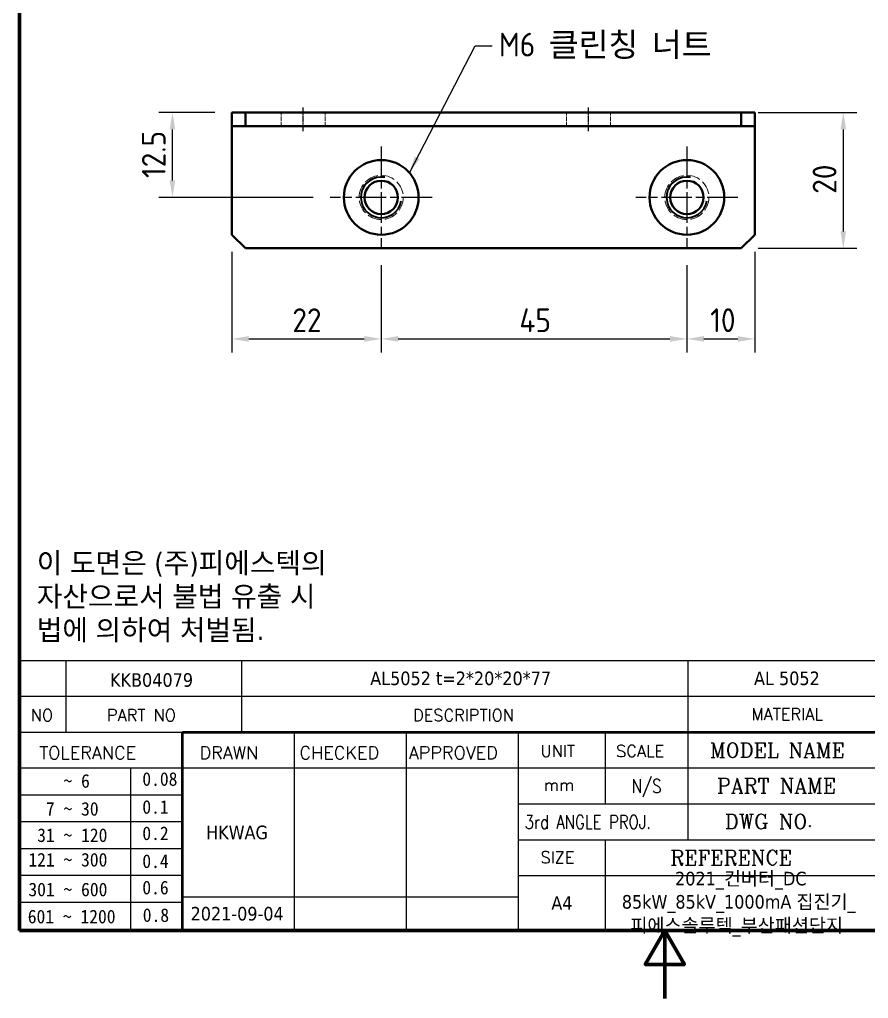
# Model space of a CAD drawing. Header units: millimetres. Extents: x 0 to 210, y 0 to 297.
# Drawn here: x 10 to 135, y 0 to 144.1 of the extents above; entities that cross this region are included whole.
import ezdxf
from ezdxf.enums import TextEntityAlignment as Align

# ---------------------------------------------------------------- set-up
doc = ezdxf.new("R2010")
doc.units = ezdxf.units.MM
doc.linetypes.add('CHAIN', pattern=[0.35429999999999995, 0.2362, -0.0295, 0.0591, -0.0295])
doc.linetypes.add('DASHED', pattern=[0.2067, 0.1654, -0.0413])
doc.layers.get('0').update_dxf_attribs({"color": 3, "lineweight": 25})
for name, color, linetype, lineweight in [('가려진 것(ISO)', 2, 'DASHED', 18), ('가시적인 것(ISO)', 3, 'Continuous', 40), ('가시적인 좁은 것(ISO)', 3, 'Continuous', 35), ('경계(ISO)', 7, 'Continuous', 70), ('기호(ISO)', 5, 'Continuous', 25), ('제목(ISO)', 7, 'Continuous', 50), ('중심 표식(ISO)', 1, 'Continuous', 25), ('중심선(ISO)', 1, 'Continuous', 25), ('치수(ISO)', 7, 'Continuous', 25)]:
    doc.layers.add(name, color=color, linetype=linetype, lineweight=lineweight)
doc.styles.add('HAN_291', font='')
doc.styles.add('RC_284', font='ROMANC.shx')
doc.styles.add('RC_287', font='ROMANC.shx')
doc.styles.add('RC_292', font='ROMANC.shx')
doc.styles.add('문자 텍스트_PSTEK_POSCO', font='isocp.shx')
doc.styles.add('치수 텍스트_PSTEK_POSCO', font='isocp.shx')
doc.styles.add('텍스트 스타일198', font='tahoma.ttf')
doc.styles.add('텍스트 스타일333', font='ROMANC.shx', dxfattribs={"width": 0.800000011920929})
doc.styles.get('HAN_291').set_extended_font_data('GulimChe')
doc.dimstyles.new('치수_PSTEK_POSCO', dxfattribs={"dimtxt": 3.5, "dimasz": 2.5, "dimexe": 2, "dimexo": 2.5, "dimgap": 1, "dimtad": 1, "dimrnd": 1e-08, "dimdsep": 46, "dimtxsty": '치수 텍스트_PSTEK_POSCO', "dimcen": 0.09, "dimdle": 10, "dimclrd": 7, "dimclre": 7, "dimclrt": 2, "dimadec": 1, "dimazin": 2, "dimtfac": 1, "dimtmove": 0, "dimatfit": 3, "dimfxl": 0, "dimtolj": 1, "dimlwd": -1, "dimlwe": -1, "dimarcsym": 0})
doc.dimstyles.new('치수_PSTEK_POSCO$7', dxfattribs={"dimtxt": 3.5, "dimasz": 2.5, "dimexe": 2, "dimexo": 2.5, "dimgap": 1, "dimtad": 1, "dimrnd": 1e-08, "dimdsep": 46, "dimtxsty": '치수 텍스트_PSTEK_POSCO', "dimcen": 0.09, "dimdle": 10, "dimclrd": 7, "dimclre": 7, "dimclrt": 2, "dimadec": 1, "dimazin": 2, "dimtfac": 1, "dimtmove": 0, "dimatfit": 3, "dimfxl": 0, "dimtolj": 1, "dimlwd": -1, "dimlwe": -1, "dimarcsym": 0})

# ---------------------------------------------------------------- blocks, each defined once
blk = doc.blocks.new('경계 Default Border')
at = {"layer": '경계(ISO)', "flags": 128}
for points in [[(10, 10), (10, 287.0000076293945), (200, 287.0000076293945), (200, 10), (10, 10)], [(105, 0), (105, 10), (102.1132469177246, 5), (107.8867530822754, 5), (105, 10)]]:
    blk.add_lwpolyline(points, dxfattribs=at)
blk = doc.blocks.new('제목 블록 PSTEK')
at = {"color": 180}
for p, q in [((182.475792979055, 11.79100474011392), (182.4757929790549, 51.56524660363496)), ((182.4757929790549, 51.56524660363496), (372.4757929537551, 51.56524660363496)), ((189.2651435055721, 51.56524660363496), (189.2651435055722, 41.00524660363494)), ((215.2152739891528, 41.00524660363494), (215.2152739891528, 51.56524660363496)), ((280.8758854511282, 51.56524660363496), (280.8758854511282, 41.00524660363494)), ((182.475792979055, 46.2852466036349), (372.4757929537551, 46.28524660363492)), ((182.475792979055, 41.00524660363493), (206.451475290024, 41.00524660363493)), ((222.9401812389276, 11.79100474011392), (222.9401812389276, 41.00524660363494)), ((239.4288871878316, 11.79100474011392), (239.4288871878316, 41.00524660363494)), ((255.9175931367356, 11.79100474011392), (255.9175931367356, 41.00524660363494)), ((268.6918866058747, 41.00524660363494), (268.6918866058747, 30.44524660363498)), ((280.8758854511282, 41.00524660363494), (280.8758854511282, 25.16524660363502)), ((182.475792979055, 35.72524660363497), (206.451475290024, 35.72524660363497)), ((198.8621818849491, 12.02524660363491), (198.8621818849491, 35.72524660363497)), ((206.451475290024, 35.72524660363497), (372.4757929537551, 35.72524660363497)), ((182.475792979055, 31.77524660363492), (206.451475290024, 31.77524660363492)), ((255.917593136736, 30.44524660363498), (372.4757929537552, 30.44524660363501)), ((182.475792979055, 27.82524660363487), (206.451475290024, 27.82524660363487)), ((255.9175931367359, 25.16524660363502), (372.4757929537552, 25.165246603635)), ((268.6918866058744, 25.16524660363502), (268.6918866058744, 11.79100474011392)), ((182.475792979055, 23.87524660363505), (206.451475290024, 23.87524660363505)), ((182.475792979055, 19.92524660363478), (206.451475290024, 19.92524660363478)), ((255.9175931367359, 19.88524660363481), (310.0881549537553, 19.88524660363481)), ((182.475792979055, 15.97524660363496), (206.451475290024, 15.97524660363496)), ((206.451475290024, 16.74100474011396), (255.9175931367359, 16.74100474011396)), ((182.475792979055, 11.79100474011392), (372.4757929537551, 11.79100474011389))]:
    blk.add_line(p, q, dxfattribs=at)
at = {"color": 7, "lineweight": 50}
for p, q in [((206.4514752900237, 11.79100474011392), (206.4514752900237, 41.00524660363494)), ((206.451475290024, 41.00524660363494), (372.4757929537551, 41.00524660363496))]:
    blk.add_line(p, q, dxfattribs=at)
at = {"layer": '제목(ISO)', "lineweight": 18}
blk.add_line((182.475792979055, 35.72500474011393), (182.475792979055, 11.79100474011392), dxfattribs=at)
at = {"color": 2}
for s, height, style, p in [('NO', 1.742399930953979, 'RC_284', (184.135398793432, 42.62317362549192)), ('PART NO', 1.742399930953979, 'RC_284', (195.3359407378685, 42.62317362549192)), ('DESCRIPTION', 1.742399930953979, 'RC_284', (240.4025565652523, 42.62317362549192)), ('UNIT', 1.742399930953979, 'RC_284', (259.1652673287452, 37.34317362549218)), ('SCALE', 1.742399930953979, 'RC_284', (270.2934779252897, 37.34317362549218)), ('MODEL NAME', 2.178000062704086, 'RC_292', (284.096330289083, 37.25462520371384)), (' TOLERANCE', 1.899999976158142, 'RC_287', (184.0872874387979, 37.00893196870329)), ('DRAWN', 1.899999976158142, 'RC_287', (208.9766620976279, 37.00893196870329)), ('CHECKED', 1.899999976158142, 'RC_287', (223.6856844514997, 37.00893196870329)), ('APPROVED', 1.899999976158142, 'RC_287', (239.7795453577791, 37.00893196870329)), ('    ~ 6', 2.000000029802322, 'HAN_291', (183.7721304966814, 32.8176515608431)), ('0.08', 2.000000029802322, 'HAN_291', (200.5467345600617, 33.09873600004101)), ('mm', 1.742399930953979, 'RC_284', (259.6505418159997, 32.3543089683787)), ('PART NAME', 2.178000062704086, 'RC_292', (285.1416959765849, 32.03045329421792)), ('  7 ~ 30', 2.000000029802322, 'HAN_291', (183.7721304966814, 28.70538114822415)), ('0.1', 2.000000029802322, 'HAN_291', (200.5467345600617, 28.98646558742206)), (' DWG NO.', 2.178000062704086, 'RC_292', (284.8124284083233, 26.75045329421772)), (' 31 ~ 120', 2.000000029802322, 'HAN_291', (183.7721304966814, 24.82628181916237)), ('0.2', 2.000000029802322, 'HAN_291', (200.5467345600617, 25.10736625836028)), ('121 ~ 300', 2.000000029802322, 'HAN_291', (183.7721304966814, 21.21401206133254)), ('SIZE', 1.742399930953979, 'RC_284', (259.1652673287452, 21.69497768947366)), ('REFERENCE', 2.178000062704086, 'RC_292', (278.2741065029841, 21.43214925458022)), ('0.4', 2.000000029802322, 'HAN_291', (200.5467345600617, 20.99509650053045)), ('301 ~ 600', 2.000000029802322, 'HAN_291', (183.7721304966814, 16.83491273227077)), ('0.6', 2.000000029802322, 'HAN_291', (200.5467345600617, 17.11599717146868)), ('601 ~ 1200', 2.000000029802322, 'HAN_291', (183.6802025156883, 12.84759660881125)), ('0.8', 2.000000029802322, 'HAN_291', (200.6097246063884, 13.05732192299702))]:
    blk.add_text(s, height=height, dxfattribs=dict(at, style=style)).set_placement(p)
at = {"color": 2, "style": 'RC_284'}
blk.add_text('MATERIAL', height=1.742399930953979, dxfattribs=at).set_placement((295.4820202024417, 43.64524660363492), align=Align.MIDDLE_CENTER)
at = {"color": 7, "style": '텍스트 스타일333', "width": 0.7999999523162842}
blk.add_text('N/S', height=2.000000029802322, dxfattribs=at).set_placement((274.7838860285014, 33.08524660363496), align=Align.MIDDLE_CENTER)
at = {"color": 2, "style": '텍스트 스타일333', "width": 0.7999999523162842}
blk.add_text('3rd ANGLE PROJ.', height=2.000000029802322, dxfattribs=at).set_placement((256.8430306642954, 26.76148381654429))
at = {"layer": '제목(ISO)', "style": '텍스트 스타일198'}
for tag, p in [('부품_번호_001', (195.7917158270996, 47.68071419841495)), ('설명_001', (234.0974389535891, 47.92245856837096)), ('재질_001', (290.6002202955571, 47.92524659519488)), ("3._Q'TY_001", (312.7582242365873, 47.92524659519486)), ('질량\\P3;_001', (350.3046145979153, 48.1643332325385)), ('1._MODEL_NAME_001', (326.0176446881414, 37.52172745615292)), ('제목_001', (335.5349605824892, 32.12134217035067)), ('부품_번호_001', (334.4509560803315, 26.80591818687283)), ('설계자_001', (209.9396160013646, 25.23446884679021)), ('프로젝트_001', (278.9744245225954, 18.43818283951269)), ('시트_크기_001', (260.7634369704525, 14.8381256569732)), ('프로젝트_002', (271.1389644161678, 15.01430360086118)), ('작성_날짜_001', (207.6508315629738, 13.26600473167383)), ('프로젝트_003', (272.3954135944161, 11.55047762554502))]:
    blk.add_attdef(tag, p, '', height=2.000000029802322, dxfattribs=at)
for tag, p in [('4._COLOR', (327.6805273250926, 48.92524660363493)), ('점검자', (231.1845342133799, 26.23312567187446)), ('엔지니어링_승인자', (247.673240162284, 26.23312567187446)), ('점검_날짜', (231.1845342133799, 14.26600474011394)), ('엔지니어링_승인_날짜', (247.6732401622839, 14.26600474011394))]:
    blk.add_attdef(tag, text='', height=2.000000029802322, dxfattribs=at).set_placement(p, align=Align.MIDDLE_CENTER)
blk = doc.blocks.new('*D22')
at = {"layer": 'Defpoints', "color": 0, "transparency": 16777216}
for p in [(116.2428935482857, 130.4460661534654), (116.2428935482857, 110.4460661534653), (131.2651787939362, 110.4460661534653)]:
    blk.add_point(p, dxfattribs=at)
at = {"layer": '치수(ISO)', "color": 7, "transparency": 16777216}
for p, q in [((118.7428935482857, 130.4460661534654), (133.2651787939362, 130.4460661534654)), ((131.2651787939362, 127.9460661534654), (131.2651787939362, 112.9460661534653)), ((118.7428935482857, 110.4460661534653), (133.2651787939362, 110.4460661534653))]:
    blk.add_line(p, q, dxfattribs=at)
for points in [[(130.8485121272696, 127.9460661534654), (131.6818454606029, 127.9460661534654), (131.2651787939362, 130.4460661534654)], [(130.8485121272696, 112.9460661534653), (131.6818454606029, 112.9460661534653), (131.2651787939362, 110.4460661534653)]]:
    blk.add_solid(points, dxfattribs=at)
at = {"layer": '치수(ISO)', "color": 2, "transparency": 16777216, "insert": (128.5148343057472, 118.4752492243314), "char_height": 3.5, "attachment_point": 4, "rotation": 90, "style": '치수 텍스트_PSTEK_POSCO'}
blk.add_mtext('\\A1;20', dxfattribs=at)
blk = doc.blocks.new('*D30')
at = {"layer": 'Defpoints', "color": 0, "transparency": 16777216}
for p in [(32.50649872798827, 130.4460661534654), (41.24289354828568, 130.4460661534654), (55.74289354828575, 117.9460661534653)]:
    blk.add_point(p, dxfattribs=at)
at = {"layer": '치수(ISO)', "color": 7, "transparency": 16777216}
for p, q in [((38.74289354828568, 130.4460661534654), (30.50649872798827, 130.4460661534654)), ((32.50649872798827, 120.4460661534653), (32.50649872798827, 127.9460661534654)), ((53.24289354828575, 117.9460661534653), (30.50649872798827, 117.9460661534653))]:
    blk.add_line(p, q, dxfattribs=at)
for points in [[(32.08983206132161, 127.9460661534654), (32.92316539465494, 127.9460661534654), (32.50649872798827, 130.4460661534654)], [(32.08983206132161, 120.4460661534653), (32.92316539465494, 120.4460661534653), (32.50649872798827, 117.9460661534653)]]:
    blk.add_solid(points, dxfattribs=at)
at = {"layer": '치수(ISO)', "color": 2, "transparency": 16777216, "insert": (29.75615423979928, 120.7985787800501), "char_height": 3.5, "attachment_point": 4, "rotation": 90, "style": '치수 텍스트_PSTEK_POSCO'}
blk.add_mtext('\\A1;12.5', dxfattribs=at)
blk = doc.blocks.new('*D31')
at = {"layer": 'Defpoints', "color": 0, "transparency": 16777216}
for p in [(41.24289354828575, 112.4460661534653), (63.24289354828575, 110.4460661534653), (63.24289354828575, 97.1097586191375)]:
    blk.add_point(p, dxfattribs=at)
at = {"layer": '치수(ISO)', "color": 7, "transparency": 16777216}
for p, q in [((41.24289354828575, 109.9460661534653), (41.24289354828575, 95.1097586191375)), ((63.24289354828575, 107.9460661534653), (63.24289354828575, 95.1097586191375)), ((43.74289354828575, 97.1097586191375), (60.74289354828575, 97.1097586191375))]:
    blk.add_line(p, q, dxfattribs=at)
for points in [[(43.74289354828575, 97.52642528580417), (43.74289354828575, 96.69309195247082), (41.24289354828575, 97.1097586191375)], [(60.74289354828575, 97.52642528580417), (60.74289354828575, 96.69309195247082), (63.24289354828575, 97.1097586191375)]]:
    blk.add_solid(points, dxfattribs=at)
at = {"layer": '치수(ISO)', "color": 2, "transparency": 16777216, "insert": (50.15835122545109, 99.86010310732647), "char_height": 3.5, "attachment_point": 4, "style": '치수 텍스트_PSTEK_POSCO'}
blk.add_mtext('\\A1;22', dxfattribs=at)
blk = doc.blocks.new('*D32')
at = {"layer": 'Defpoints', "color": 0, "transparency": 16777216}
for p in [(63.24289354828575, 110.4460661534653), (108.2428935482858, 110.4460661534653), (108.2428935482858, 97.1097586191375)]:
    blk.add_point(p, dxfattribs=at)
at = {"layer": '치수(ISO)', "color": 7, "transparency": 16777216}
for p, q in [((63.24289354828575, 107.9460661534653), (63.24289354828575, 95.1097586191375)), ((108.2428935482858, 107.9460661534653), (108.2428935482858, 95.1097586191375)), ((65.74289354828575, 97.1097586191375), (105.7428935482858, 97.1097586191375))]:
    blk.add_line(p, q, dxfattribs=at)
for points in [[(65.74289354828575, 97.52642528580417), (65.74289354828575, 96.69309195247082), (63.24289354828575, 97.1097586191375)], [(105.7428935482858, 97.52642528580417), (105.7428935482858, 96.69309195247082), (108.2428935482858, 97.1097586191375)]]:
    blk.add_solid(points, dxfattribs=at)
at = {"layer": '치수(ISO)', "color": 2, "transparency": 16777216, "insert": (83.58040617487046, 99.8597586191375), "char_height": 3.5, "attachment_point": 4, "style": '치수 텍스트_PSTEK_POSCO'}
blk.add_mtext('\\A1;45', dxfattribs=at)
blk = doc.blocks.new('*D33')
at = {"layer": 'Defpoints', "color": 0, "transparency": 16777216}
for p in [(118.2428935482858, 112.4460661534653), (108.2428935482858, 110.4460661534653), (118.2428935482858, 97.1097586191375)]:
    blk.add_point(p, dxfattribs=at)
at = {"layer": '치수(ISO)', "color": 7, "transparency": 16777216}
for p, q in [((118.2428935482858, 109.9460661534653), (118.2428935482858, 95.1097586191375)), ((108.2428935482858, 107.9460661534653), (108.2428935482858, 95.1097586191375)), ((110.7428935482858, 97.1097586191375), (115.7428935482858, 97.1097586191375))]:
    blk.add_line(p, q, dxfattribs=at)
for points in [[(110.7428935482858, 97.52642528580417), (110.7428935482858, 96.69309195247082), (108.2428935482858, 97.1097586191375)], [(115.7428935482858, 97.52642528580417), (115.7428935482858, 96.69309195247082), (118.2428935482858, 97.1097586191375)]]:
    blk.add_solid(points, dxfattribs=at)
at = {"layer": '치수(ISO)', "color": 2, "transparency": 16777216, "insert": (111.6765155955298, 99.8597586191375), "char_height": 3.5, "attachment_point": 4, "style": '치수 텍스트_PSTEK_POSCO'}
blk.add_mtext('\\A1;10', dxfattribs=at)

msp = doc.modelspace()

# ---------------------------------------------------------------- linework, layer by layer
at = {"layer": '가려진 것(ISO)', "ltscale": 3.809293270111084}
for p, q in [((48.49289354828571, 128.4460661534654), (48.49289354828571, 130.4460661534654)), ((54.99289354828571, 128.4460661534654), (54.99289354828571, 130.4460661534654)), ((90.4928935482857, 128.4460661534654), (90.4928935482857, 130.4460661534654)), ((96.9928935482857, 128.4460661534654), (96.9928935482857, 130.4460661534654))]:
    msp.add_line(p, q, dxfattribs=at)
at = {"layer": '가려진 것(ISO)', "ltscale": 12.34902763366699}
for centre in [(63.24289354828575, 117.9460661534653), (108.2428935482858, 117.9460661534653)]:
    msp.add_circle(centre, 3.25, dxfattribs=at)
at = {"layer": '가시적인 것(ISO)'}
for p, q in [((43.24289354828569, 130.4460661534654), (41.24289354828568, 130.4460661534654)), ((41.24289354828568, 130.4460661534654), (41.24289354828568, 128.4460661534654)), ((43.24289354828569, 128.4460661534654), (43.24289354828569, 130.4460661534654)), ((116.2428935482857, 130.4460661534654), (43.24289354828569, 130.4460661534654)), ((116.2428935482857, 130.4460661534654), (116.2428935482857, 128.4460661534654)), ((118.2428935482857, 130.4460661534654), (116.2428935482857, 130.4460661534654)), ((118.2428935482857, 128.4460661534654), (118.2428935482857, 130.4460661534654)), ((41.24289354828568, 128.4460661534654), (43.24289354828569, 128.4460661534654)), ((41.24289354828566, 128.4460661534654), (41.24289354828566, 126.4460661534654)), ((116.2428935482857, 128.4460661534654), (43.24289354828569, 128.4460661534654)), ((116.2428935482857, 128.4460661534654), (118.2428935482857, 128.4460661534654)), ((118.2428935482857, 128.4460661534654), (118.2428935482857, 126.4460661534654)), ((41.24289354828575, 112.4460661534653), (41.24289354828576, 126.4460661534654)), ((118.2428935482858, 126.4460661534654), (118.2428935482858, 112.4460661534653)), ((43.24289354828575, 110.4460661534653), (41.24289354828575, 112.4460661534653)), ((118.2428935482858, 112.4460661534653), (116.2428935482857, 110.4460661534653)), ((116.2428935482857, 110.4460661534653), (43.24289354828575, 110.4460661534653))]:
    msp.add_line(p, q, dxfattribs=at)
for centre, radius in [((63.24289354828575, 117.9460661534653), 5.499999999999999), ((108.2428935482858, 117.9460661534653), 5.499999999999999), ((63.24289354828575, 117.9460661534653), 2.4585), ((108.2428935482858, 117.9460661534653), 2.4585)]:
    msp.add_circle(centre, radius, dxfattribs=at)
at = {"layer": '가시적인 좁은 것(ISO)'}
for centre, radius, start in [((63.24289354828576, 117.9460661534653), 2.999999999999998, 80.000000000002), ((108.2428935482858, 117.9460661534653), 3, 80.00000000000182)]:
    msp.add_arc(centre, radius, start, 349.9999999999508, dxfattribs=at)
at = {"layer": '중심 표식(ISO)', "linetype": 'CHAIN', "ltscale": 19.05165100097656}
for p, q in [((63.24289354828575, 125.4460661534653), (63.24289354828575, 110.4460661534653)), ((108.2428935482858, 125.4460661534653), (108.2428935482858, 110.4460661534653)), ((70.74289354828575, 117.9460661534653), (55.74289354828575, 117.9460661534653)), ((115.7428935482858, 117.9460661534653), (100.7428935482858, 117.9460661534653))]:
    msp.add_line(p, q, dxfattribs=at)
at = {"layer": '중심선(ISO)', "linetype": 'CHAIN', "ltscale": 3.889126062393188}
for p, q in [((51.74289354828575, 127.6960661534654), (51.74289354828575, 131.1960661534654)), ((93.74289354828569, 127.6960661534654), (93.74289354828569, 131.1960661534654))]:
    msp.add_line(p, q, dxfattribs=at)

# ---------------------------------------------------------------- block references
msp.add_blockref('경계 Default Border', (0, 0))
ref = msp.add_blockref('제목 블록 PSTEK', (-172.4757929537552, -1.791004740113895))
ref.add_attrib('설계자_001', 'HKWAG', (37.4638230476094, 23.44346410667632), dxfattribs={"layer": '제목(ISO)', "height": 2.000000029802322, "style": '텍스트 스타일198'})
ref.add_attrib('프로젝트_001', '2021_컨버터_DC', (106.4986315688402, 16.64717809939879), dxfattribs={"layer": '제목(ISO)', "height": 2.000000029802322, "style": '텍스트 스타일198'})
ref.add_attrib('시트_크기_001', 'A4', (88.28764401669724, 13.04712091685931), dxfattribs={"layer": '제목(ISO)', "height": 2.000000029802322, "style": '텍스트 스타일198'})
ref.add_attrib('작성_날짜_001', '2021-09-04', (35.1750386092186, 11.47499999155994), dxfattribs={"layer": '제목(ISO)', "height": 2.000000029802322, "style": '텍스트 스타일198'})
ref.add_attrib('재질_001', 'AL 5052', (118.124427341802, 46.13424185508099), dxfattribs={"layer": '제목(ISO)', "height": 2.000000029802322, "style": '텍스트 스타일198'})
ref.add_attrib('설명_001', 'AL5052 t=2*20*20*77', (61.62164599983394, 46.13145382825707), dxfattribs={"layer": '제목(ISO)', "height": 2.000000029802322, "style": '텍스트 스타일198'})
ref.add_attrib('부품_번호_001', 'KKB04079', (23.31592287334443, 45.88970945830106), dxfattribs={"layer": '제목(ISO)', "height": 2.000000029802322, "style": '텍스트 스타일198'})
ref.add_attrib('프로젝트_002', '85kW_85kV_1000mA 집진기_', (98.66317146241258, 13.22329886074729), dxfattribs={"layer": '제목(ISO)', "height": 2.000000029802322, "style": '텍스트 스타일198'})
ref.add_attrib('프로젝트_003', '피에스솔루텍_부산패션단지', (99.91962064066094, 9.759472885431132), dxfattribs={"layer": '제목(ISO)', "height": 2.000000029802322, "style": '텍스트 스타일198'})

# ---------------------------------------------------------------- texts
at = {"layer": '기호(ISO)', "color": 2, "insert": (80.57038044104927, 140.2529334010259), "char_height": 3.499999940395355, "width": 36.34743690490723, "attachment_point": 4, "style": '치수 텍스트_PSTEK_POSCO'}
msp.add_mtext('{\\fISOCP|b0|i0;\\H3.5000;M6 클린칭 너트}', dxfattribs=at)
at = {"layer": '기호(ISO)', "color": 7, "insert": (12.5345017592702, 59.03223318725009), "char_height": 3.00000011920929, "width": 60.84077827472761, "attachment_point": 4, "line_spacing_factor": 0.9878842234611511, "style": '문자 텍스트_PSTEK_POSCO'}
msp.add_mtext('{\\fTahoma|b0|i0;\\H3.0000;이 도면은 (주)피에스텍의\\P자산으로서 불법 유출 시 \\P법에 의하여 처벌됨.}', dxfattribs=at)

# ---------------------------------------------------------------- dimensions: what is measured, and where the dimension line sits
at = {"layer": '치수(ISO)', "color": 7}
for base, p1, p2, angle, picture, middle in [((32.50649872798827, 130.4460661534654), (55.74289354828575, 117.9460661534653), (41.24289354828568, 130.4460661534654), 90, '*D30', (32.50649872798825, 124.1960661534654)), ((131.2651787939362, 110.4460661534653), (116.2428935482857, 130.4460661534654), (116.2428935482857, 110.4460661534653), 90, '*D22', (131.2651787939362, 120.4460661534653)), ((63.24289354828575, 97.1097586191375), (41.24289354828575, 112.4460661534653), (63.24289354828575, 110.4460661534653), 180, '*D31', (52.23289354828574, 97.1097586191375)), ((118.2428935482858, 97.1097586191375), (108.2428935482858, 110.4460661534653), (118.2428935482858, 112.4460661534653), 180, '*D33', (113.2528935482858, 97.1097586191375)), ((108.2428935482858, 97.1097586191375), (63.24289354828575, 110.4460661534653), (108.2428935482858, 110.4460661534653), 180, '*D32', (85.75289354828575, 97.1097586191375))]:
    dim = msp.add_linear_dim(base=base, p1=p1, p2=p2, angle=angle, dimstyle='치수_PSTEK_POSCO', override={"dimdec": 2, "dimtp": 0, "dimtm": -0, "dimtdec": 2, "dimtofl": 0, "dimatfit": 1}, dxfattribs=at)
    dim.commit()
    dim.dimension.update_dxf_attribs({"geometry": picture, "text_midpoint": middle, "dimtype": 160})

# ---------------------------------------------------------------- leaders
at = {"layer": '기호(ISO)', "color": 7, "annotation_type": 0, "has_hookline": 1, "hookline_direction": 0, "text_width": 32.21431597447372}
msp.add_leader([(67.38458871118735, 121.5649556485449), (77.07038044104927, 140.2529334010259), (79.57038044104927, 140.2529334010259)], dimstyle='치수_PSTEK_POSCO$7', override={"dimtad": 0}, dxfattribs=at)

doc.saveas('drawing.dxf')
